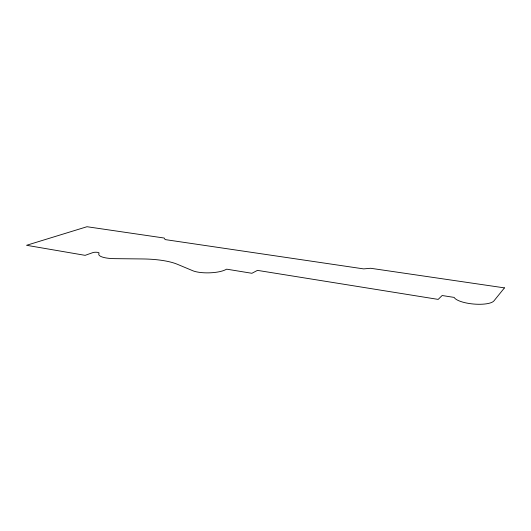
<?xml version="1.0" encoding="UTF-8"?>
<svg xmlns="http://www.w3.org/2000/svg" width="531" height="531" viewBox="0 0 531 531"><rect width="100%" height="100%" fill="white"/><g stroke="black" fill="none" stroke-linecap="round" stroke-linejoin="round"><path stroke-width="0.8" d="M504.45 287.875L493.949 300.878A20.39 6.133 5 0 1 473.625 304.037A20.39 6.133 5 0 1 454.138 297.406L442.144 295.521L438.168 299.398L257.482 270.379L251.893 273.286L226.684 269.171L225.257 269.861A19.308 5.536 -1.4 0 1 192.156 270.465L177.407 264.299A54.56 15.777 -3.2 0 0 142.494 258.949L114.796 258.65A20.921 5.463 -3.2 0 1 98.912 253.433A4.221 1.089 -3.6 0 0 97.75 252.391A4.221 1.089 -3.6 0 0 93.403 252.424L85.126 255.345L26.55 245.295L86.991 226.724L164.172 238.034L165.154 239.587L363.649 268.892L370.631 268.274L504.45 287.875"/></g></svg>
